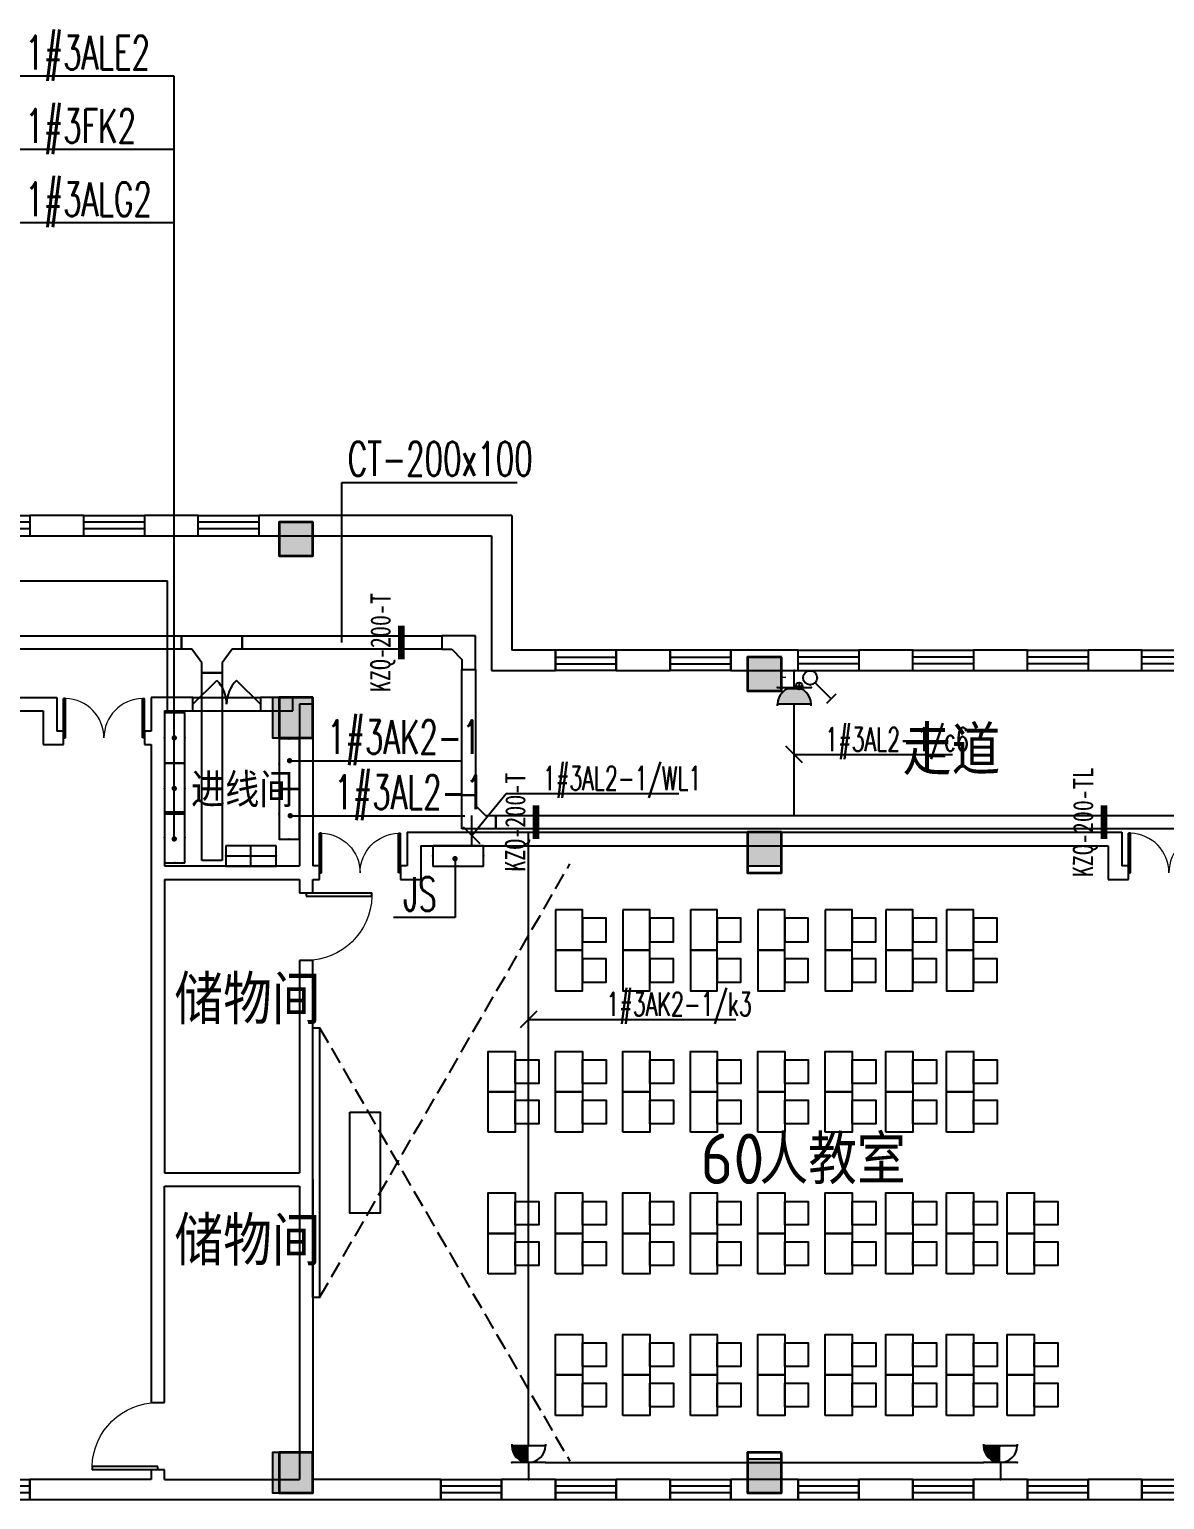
# Model space of a CAD drawing. Extents: x 0 to 302064749, y -59725395 to 1524223.
# Drawn here: x 2137302 to 2154144, y 1287830 to 1309642 of the extents above; entities that cross this region are included whole.
import ezdxf
from ezdxf.enums import TextEntityAlignment as Align

# ---------------------------------------------------------------- set-up
doc = ezdxf.new("R2010")
doc.units = 0
doc.header["$LTSCALE"] = 1000
doc.linetypes.add('DASH', pattern=[0.35, 0.25, -0.1])
for name, color, linetype in [('0-底图', 7, 'Continuous'), ('CABLETRAY', 4, 'Continuous'), ('CABLETRAY_DIM', 3, 'Continuous'), ('COLU', 7, 'Continuous'), ('COLU_HATCH', 251, 'Continuous'), ('DIM-照明', 3, 'Continuous'), ('DIM-箱柜', 7, 'Continuous'), ('DOOR_FIRE', 4, 'Continuous'), ('EQUIP-插座', 3, 'Continuous'), ('EQUIP-照明', 3, 'Continuous'), ('EQUIP-箱柜', 3, 'Continuous'), ('PUB_TEXT', 7, 'Continuous'), ('TEL_LEAD', 3, 'Continuous'), ('TEXT', 7, 'Continuous'), ('WALL', 2, 'Continuous'), ('WINDOW', 4, 'Continuous'), ('WIRE-照明', 6, 'Continuous'), ('家具', 8, 'Continuous'), ('抗震支吊架', 2, 'Continuous'), ('排水', 153, 'Continuous')]:
    doc.layers.add(name, color=color, linetype=linetype)
doc.layers.add('砼柱', color=2, linetype='Continuous', lineweight=35)
doc.styles.add('_TEL_DIM', font='simplex.shx', dxfattribs={"width": 0.8, "height": 3.5, "bigfont": 'gbcbig.shx'})
doc.styles.add('kzcad', font='', dxfattribs={"width": 0.8})
doc.styles.get("Standard").update_dxf_attribs({"font": 'geniso.shx', "bigfont": 'hztxt.shx'})
doc.styles.get('kzcad').set_extended_font_data('SimSun')

# ---------------------------------------------------------------- blocks, each defined once
blk = doc.blocks.new('$equip$00002928')
for p, q in [((-0.75, 0.6), (-0.75, 0)), ((0.75, 0.6), (-0.75, 0.6)), ((0.75, 0), (0.75, 0.6)), ((-0.75, 0), (0.75, 0))]:
    blk.add_line(p, q)
at = {"const_width": 0.04}
blk.add_lwpolyline([(-0.75, 0.6), (-0.75, 0), (0.75, 0), (0.75, 0.6), (-0.75, 0.6), (-0.75, 0)], dxfattribs=at)
for p in [(0, 0.6), (-0.75, 0.3), (0.75, 0.3), (0, 0)]:
    blk.add_point(p)
at = {"color": 7, "style": '_TEL_DIM', "flags": 1}
for tag in ['A', 'REMARK']:
    blk.add_attdef(tag, text='', height=0.00002, dxfattribs=at).set_placement((0, 0), align=Align.MIDDLE_CENTER)
blk = doc.blocks.new('$equip$00002936')
for p, q in [((-0.75, 0.6), (-0.75, 0)), ((0.75, 0.6), (-0.75, 0.6)), ((0, 0), (0, 0.6)), ((0.75, 0), (0.75, 0.6)), ((-0.75, 0.3), (0.75, 0.3)), ((-0.75, 0), (0.75, 0))]:
    blk.add_line(p, q)
at = {"const_width": 0.02}
blk.add_lwpolyline([(-0.75, 0.6), (-0.75, 0), (0.75, 0), (0.75, 0.6), (-0.75, 0.6), (-0.75, 0)], dxfattribs=at)
for p in [(0, 0.6), (-0.75, 0.3), (0, 0), (0.75, 0.3)]:
    blk.add_point(p)
at = {"color": 7, "style": '_TEL_DIM', "flags": 1}
for tag in ['A', 'REMARK']:
    blk.add_attdef(tag, text='', height=0.00002, dxfattribs=at).set_placement((0, 0), align=Align.MIDDLE_CENTER)
blk = doc.blocks.new('$equip$00001239')
for p, q in [((-0.5, 1.05), (-0.5, 1)), ((0.5, 1), (-0.5, 1)), ((0.5, 1.05), (0.5, 1)), ((0.5, 0.5), (-0.5, 0.5)), ((0, 0.5), (0, 0))]:
    blk.add_line(p, q)
blk.add_arc((0, 1), 0.5, 180, 0)
for points in [[(0, 0.75), (-0.433, 0.75), (0, 1), (-0.5, 1)], [(0, 0.567), (-0.25, 0.567), (0, 0.75), (-0.433, 0.75)], [(0, 0.5), (0, 0.5), (0, 0.567), (-0.25, 0.567)]]:
    blk.add_solid(points)
at = {"layer": 'EQUIP-照明'}
for p in [(0, 1), (-0.5, 0.5), (0.5, 0.5), (0, 0)]:
    blk.add_point(p, dxfattribs=at)
at = {"layer": 'EQUIP-照明', "flags": 9}
blk.add_attdef('A', (0, 0), '', height=0.00002, dxfattribs=at)
blk = doc.blocks.new('js')
at = {"layer": '家具', "linetype": 'DASH'}
for points in [[(569568, 805988), (573281, 812418)], [(569568, 809988), (573281, 803558)]]:
    blk.add_lwpolyline(points, dxfattribs=at)
at = {"layer": '家具'}
for points in [[(573068, 811738), (573068, 811138), (573468, 811138), (573468, 811738)], [(574068, 811738), (574068, 811138), (574468, 811138), (574468, 811738)], [(575068, 811738), (575068, 811138), (575468, 811138), (575468, 811738)], [(576068, 811738), (576068, 811138), (576468, 811138), (576468, 811738)], [(577068, 811738), (577068, 811138), (577468, 811138), (577468, 811738)], [(577968, 811738), (577968, 811138), (578368, 811138), (578368, 811738)], [(578868, 811738), (578868, 811138), (579268, 811138), (579268, 811738)], [(573468, 811613), (573468, 811263), (573818, 811263), (573818, 811613)], [(574468, 811613), (574468, 811263), (574818, 811263), (574818, 811613)], [(575468, 811613), (575468, 811263), (575818, 811263), (575818, 811613)], [(576468, 811613), (576468, 811263), (576818, 811263), (576818, 811613)], [(577468, 811613), (577468, 811263), (577818, 811263), (577818, 811613)], [(578368, 811613), (578368, 811263), (578718, 811263), (578718, 811613)], [(579268, 811613), (579268, 811263), (579618, 811263), (579618, 811613)], [(573068, 811138), (573068, 810538), (573468, 810538), (573468, 811138)], [(573468, 811013), (573468, 810663), (573818, 810663), (573818, 811013)], [(574068, 811138), (574068, 810538), (574468, 810538), (574468, 811138)], [(574468, 811013), (574468, 810663), (574818, 810663), (574818, 811013)], [(575068, 811138), (575068, 810538), (575468, 810538), (575468, 811138)], [(575468, 811013), (575468, 810663), (575818, 810663), (575818, 811013)], [(576068, 811138), (576068, 810538), (576468, 810538), (576468, 811138)], [(576468, 811013), (576468, 810663), (576818, 810663), (576818, 811013)], [(577068, 811138), (577068, 810538), (577468, 810538), (577468, 811138)], [(577468, 811013), (577468, 810663), (577818, 810663), (577818, 811013)], [(577968, 811138), (577968, 810538), (578368, 810538), (578368, 811138)], [(578368, 811013), (578368, 810663), (578718, 810663), (578718, 811013)], [(578868, 811138), (578868, 810538), (579268, 810538), (579268, 811138)], [(579268, 811013), (579268, 810663), (579618, 810663), (579618, 811013)], [(569468, 805988), (569468, 809988), (569568, 809988), (569568, 805988)], [(572068, 809038), (572068, 809638), (572468, 809638), (572468, 809038)], [(572468, 809163), (572468, 809513), (572818, 809513), (572818, 809163)], [(573068, 809038), (573068, 809638), (573468, 809638), (573468, 809038)], [(573468, 809163), (573468, 809513), (573818, 809513), (573818, 809163)], [(574068, 809038), (574068, 809638), (574468, 809638), (574468, 809038)], [(574468, 809163), (574468, 809513), (574818, 809513), (574818, 809163)], [(575068, 809038), (575068, 809638), (575468, 809638), (575468, 809038)], [(575468, 809163), (575468, 809513), (575818, 809513), (575818, 809163)], [(576068, 809038), (576068, 809638), (576468, 809638), (576468, 809038)], [(576468, 809163), (576468, 809513), (576818, 809513), (576818, 809163)], [(577068, 809038), (577068, 809638), (577468, 809638), (577468, 809038)], [(577468, 809163), (577468, 809513), (577818, 809513), (577818, 809163)], [(577968, 809038), (577968, 809638), (578368, 809638), (578368, 809038)], [(578368, 809163), (578368, 809513), (578718, 809513), (578718, 809163)], [(578868, 809038), (578868, 809638), (579268, 809638), (579268, 809038)], [(579268, 809163), (579268, 809513), (579618, 809513), (579618, 809163)], [(572068, 808438), (572068, 809038), (572468, 809038), (572468, 808438)], [(573068, 808438), (573068, 809038), (573468, 809038), (573468, 808438)], [(574068, 808438), (574068, 809038), (574468, 809038), (574468, 808438)], [(575068, 808438), (575068, 809038), (575468, 809038), (575468, 808438)], [(576068, 808438), (576068, 809038), (576468, 809038), (576468, 808438)], [(577068, 808438), (577068, 809038), (577468, 809038), (577468, 808438)], [(577968, 808438), (577968, 809038), (578368, 809038), (578368, 808438)], [(578868, 808438), (578868, 809038), (579268, 809038), (579268, 808438)], [(572468, 808563), (572468, 808913), (572818, 808913), (572818, 808563)], [(573468, 808563), (573468, 808913), (573818, 808913), (573818, 808563)], [(574468, 808563), (574468, 808913), (574818, 808913), (574818, 808563)], [(575468, 808563), (575468, 808913), (575818, 808913), (575818, 808563)], [(576468, 808563), (576468, 808913), (576818, 808913), (576818, 808563)], [(577468, 808563), (577468, 808913), (577818, 808913), (577818, 808563)], [(578368, 808563), (578368, 808913), (578718, 808913), (578718, 808563)], [(579268, 808563), (579268, 808913), (579618, 808913), (579618, 808563)], [(570018, 808738), (570468, 808738), (570468, 807238), (570018, 807238)], [(572068, 806938), (572068, 807538), (572468, 807538), (572468, 806938)], [(573068, 806938), (573068, 807538), (573468, 807538), (573468, 806938)], [(574068, 806938), (574068, 807538), (574468, 807538), (574468, 806938)], [(575068, 806938), (575068, 807538), (575468, 807538), (575468, 806938)], [(576068, 806938), (576068, 807538), (576468, 807538), (576468, 806938)], [(577068, 806938), (577068, 807538), (577468, 807538), (577468, 806938)], [(577968, 806938), (577968, 807538), (578368, 807538), (578368, 806938)], [(578868, 806938), (578868, 807538), (579268, 807538), (579268, 806938)], [(579768, 806938), (579768, 807538), (580168, 807538), (580168, 806938)], [(572468, 807063), (572468, 807413), (572818, 807413), (572818, 807063)], [(573468, 807063), (573468, 807413), (573818, 807413), (573818, 807063)], [(574468, 807063), (574468, 807413), (574818, 807413), (574818, 807063)], [(575468, 807063), (575468, 807413), (575818, 807413), (575818, 807063)], [(576468, 807063), (576468, 807413), (576818, 807413), (576818, 807063)], [(577468, 807063), (577468, 807413), (577818, 807413), (577818, 807063)], [(578368, 807063), (578368, 807413), (578718, 807413), (578718, 807063)], [(579268, 807063), (579268, 807413), (579618, 807413), (579618, 807063)], [(580168, 807063), (580168, 807413), (580518, 807413), (580518, 807063)], [(572068, 806338), (572068, 806938), (572468, 806938), (572468, 806338)], [(573068, 806338), (573068, 806938), (573468, 806938), (573468, 806338)], [(574068, 806338), (574068, 806938), (574468, 806938), (574468, 806338)], [(575068, 806338), (575068, 806938), (575468, 806938), (575468, 806338)], [(576068, 806338), (576068, 806938), (576468, 806938), (576468, 806338)], [(577068, 806338), (577068, 806938), (577468, 806938), (577468, 806338)], [(577968, 806338), (577968, 806938), (578368, 806938), (578368, 806338)], [(578868, 806338), (578868, 806938), (579268, 806938), (579268, 806338)], [(579768, 806338), (579768, 806938), (580168, 806938), (580168, 806338)], [(572468, 806463), (572468, 806813), (572818, 806813), (572818, 806463)], [(573468, 806463), (573468, 806813), (573818, 806813), (573818, 806463)], [(574468, 806463), (574468, 806813), (574818, 806813), (574818, 806463)], [(575468, 806463), (575468, 806813), (575818, 806813), (575818, 806463)], [(576468, 806463), (576468, 806813), (576818, 806813), (576818, 806463)], [(577468, 806463), (577468, 806813), (577818, 806813), (577818, 806463)], [(578368, 806463), (578368, 806813), (578718, 806813), (578718, 806463)], [(579268, 806463), (579268, 806813), (579618, 806813), (579618, 806463)], [(580168, 806463), (580168, 806813), (580518, 806813), (580518, 806463)], [(573068, 804838), (573068, 805438), (573468, 805438), (573468, 804838)], [(573468, 804963), (573468, 805313), (573818, 805313), (573818, 804963)], [(574068, 804838), (574068, 805438), (574468, 805438), (574468, 804838)], [(574468, 804963), (574468, 805313), (574818, 805313), (574818, 804963)], [(575068, 804838), (575068, 805438), (575468, 805438), (575468, 804838)], [(575468, 804963), (575468, 805313), (575818, 805313), (575818, 804963)], [(576068, 804838), (576068, 805438), (576468, 805438), (576468, 804838)], [(576468, 804963), (576468, 805313), (576818, 805313), (576818, 804963)], [(577068, 804838), (577068, 805438), (577468, 805438), (577468, 804838)], [(577468, 804963), (577468, 805313), (577818, 805313), (577818, 804963)], [(577968, 804838), (577968, 805438), (578368, 805438), (578368, 804838)], [(578368, 804963), (578368, 805313), (578718, 805313), (578718, 804963)], [(578868, 804838), (578868, 805438), (579268, 805438), (579268, 804838)], [(579268, 804963), (579268, 805313), (579618, 805313), (579618, 804963)], [(579768, 804838), (579768, 805438), (580168, 805438), (580168, 804838)], [(580168, 804963), (580168, 805313), (580518, 805313), (580518, 804963)], [(573068, 804238), (573068, 804838), (573468, 804838), (573468, 804238)], [(573468, 804363), (573468, 804713), (573818, 804713), (573818, 804363)], [(574068, 804238), (574068, 804838), (574468, 804838), (574468, 804238)], [(574468, 804363), (574468, 804713), (574818, 804713), (574818, 804363)], [(575068, 804238), (575068, 804838), (575468, 804838), (575468, 804238)], [(575468, 804363), (575468, 804713), (575818, 804713), (575818, 804363)], [(576068, 804238), (576068, 804838), (576468, 804838), (576468, 804238)], [(576468, 804363), (576468, 804713), (576818, 804713), (576818, 804363)], [(577068, 804238), (577068, 804838), (577468, 804838), (577468, 804238)], [(577468, 804363), (577468, 804713), (577818, 804713), (577818, 804363)], [(577968, 804238), (577968, 804838), (578368, 804838), (578368, 804238)], [(578368, 804363), (578368, 804713), (578718, 804713), (578718, 804363)], [(578868, 804238), (578868, 804838), (579268, 804838), (579268, 804238)], [(579268, 804363), (579268, 804713), (579618, 804713), (579618, 804363)], [(579768, 804238), (579768, 804838), (580168, 804838), (580168, 804238)], [(580168, 804363), (580168, 804713), (580518, 804713), (580518, 804363)]]:
    blk.add_lwpolyline(points, close=True, dxfattribs=at)
blk = doc.blocks.new('ng')
at = {"layer": '排水'}
for p, q in [((345991, 781358), (346091, 781358)), ((346041, 781408), (346041, 781308))]:
    blk.add_line(p, q, dxfattribs=at)
blk.add_circle((346041, 781358), 50, dxfattribs=at)
blk = doc.blocks.new('222222')
at = {"layer": 'COLU_HATCH'}
h = blk.add_hatch(color=256, dxfattribs=at)
h.dxf.hatch_style = 1
h.paths.add_polyline_path([(1324992, 1040091), (1324992, 1040591), (1324492, 1040591), (1324492, 1040091)])
h = blk.add_hatch(color=256, dxfattribs=at)
h.dxf.hatch_style = 1
h.paths.add_polyline_path([(1331942, 1038091), (1331942, 1038591), (1331442, 1038591), (1331442, 1038091)])
h = blk.add_hatch(color=256, dxfattribs=at)
h.dxf.hatch_style = 1
h.paths.add_polyline_path([(1324992, 1037391), (1324992, 1037991), (1324392, 1037991), (1324392, 1037391)])
h = blk.add_hatch(color=256, dxfattribs=at)
h.dxf.hatch_style = 1
h.paths.add_polyline_path([(1331942, 1035491), (1331942, 1035991), (1331442, 1035991), (1331442, 1035491)])
h = blk.add_hatch(color=256, dxfattribs=at)
h.dxf.hatch_style = 1
h.paths.add_polyline_path([(1324992, 1026191), (1324992, 1026791), (1324392, 1026791), (1324392, 1026191)])
h = blk.add_hatch(color=256, dxfattribs=at)
h.dxf.hatch_style = 1
h.paths.add_polyline_path([(1331942, 1026191), (1331942, 1026691), (1331442, 1026691), (1331442, 1026191)])
at = {"layer": 'COLU'}
for points in [[(1324992, 1040091), (1324992, 1040591), (1324492, 1040591), (1324492, 1040091)], [(1331942, 1038091), (1331942, 1038591), (1331442, 1038591), (1331442, 1038091)], [(1324992, 1037391), (1324992, 1037991), (1324392, 1037991), (1324392, 1037391)], [(1331942, 1035491), (1331942, 1035991), (1331442, 1035991), (1331442, 1035491)], [(1324992, 1026191), (1324992, 1026791), (1324392, 1026791), (1324392, 1026191)], [(1331942, 1026191), (1331942, 1026691), (1331442, 1026691), (1331442, 1026191)]]:
    blk.add_lwpolyline(points, close=True, dxfattribs=at)
blk = doc.blocks.new('sad')
at = {"layer": '砼柱', "lineweight": 35}
for points in [[(2903108, 517356), (2902608, 517356), (2902608, 516856), (2903108, 516856)], [(2910058, 515356), (2909558, 515356), (2909558, 514856), (2910058, 514856)], [(2903108, 514756), (2902608, 514756), (2902608, 514156), (2903108, 514156)], [(2910058, 512756), (2909558, 512756), (2909558, 512156), (2910058, 512156)], [(2903108, 503556), (2902608, 503556), (2902608, 502956), (2903108, 502956)], [(2910058, 503556), (2909558, 503556), (2909558, 502956), (2910058, 502956)]]:
    blk.add_lwpolyline(points, close=True, dxfattribs=at)
blk = doc.blocks.new('A$C70683537')
at = {"layer": 'TEXT'}
blk.add_blockref('sad', (-2821208, -503056), dxfattribs=at)
blk = doc.blocks.new('$WINLIB2D$00000001')
at = {"color": 0}
for points in [[(-0.5, 0.5), (-0.5, -0.5)], [(-0.5, 0.5), (0.5, 0.5)], [(0.5, -0.5), (0.5, 0.5)], [(0.5, 0.167), (-0.5, 0.167)], [(0.5, -0.167), (-0.5, -0.167)], [(-0.5, -0.5), (0.5, -0.5)]]:
    blk.add_lwpolyline(points, dxfattribs=at)
blk = doc.blocks.new('$DorLib2D$00000001')
for p, q in [((0.45, 0.975), (0.5, 0.975)), ((0.45, 0), (0.45, 0.975)), ((0.5, 0), (0.5, 0.975)), ((0.5, 0), (0.45, 0))]:
    blk.add_line(p, q)
at = {"lineweight": 13}
blk.add_arc((0.475, 0), 0.975, 91.4693, 180, dxfattribs=at)
blk = doc.blocks.new('$DorLib2D$00000002')
for p, q in [((-0.5, 0), (-0.5, 0.4875)), ((-0.475, 0.4875), (-0.5, 0.4875)), ((-0.475, 0), (-0.475, 0.4875)), ((0.475, 0), (0.475, 0.4875)), ((0.475, 0.4875), (0.5, 0.4875)), ((0.5, 0), (0.5, 0.4875)), ((-0.5, 0), (-0.475, 0)), ((0.5, 0), (0.475, 0))]:
    blk.add_line(p, q)
at = {"lineweight": 13}
for centre, start, end in [((-0.4875, 0), 0, 88.53072), ((0.4875, 0), 91.46928, 180)]:
    blk.add_arc(centre, 0.4875, start, end, dxfattribs=at)
blk = doc.blocks.new('$DorLib2D$00000116')
at = {"color": 0}
for p, q in [((-0.5, 0), (-0.146, 0.354)), ((0.5, 0), (0.146, 0.354))]:
    blk.add_line(p, q, dxfattribs=at)
for centre, start, end in [((-0.5, 0), 0, 45), ((0.5, 0), 135, 180)]:
    blk.add_arc(centre, 0.5, start, end, dxfattribs=at)
blk = doc.blocks.new('jgfjh')
at = {"layer": 'DOOR_FIRE'}
for p, q in [((1142331.6, -179193.4), (1143331.6, -179193.4)), ((1142331.6, -179393.4), (1143331.6, -179393.4))]:
    blk.add_line(p, q, dxfattribs=at)
at = {"layer": 'WALL'}
for p, q in [((1140711.3, -176493.4), (1139911.3, -176493.4)), ((1139911.3, -176493.4), (1139911.3, -176793.4)), ((1140711.3, -176793.4), (1140711.3, -176493.4)), ((1142411.3, -176493.4), (1141611.3, -176493.4)), ((1141611.3, -176493.4), (1141611.3, -176793.4)), ((1142411.3, -176793.4), (1142411.3, -176493.4)), ((1147061.3, -176493.4), (1143311.3, -176493.4)), ((1143311.3, -176493.4), (1143311.3, -176793.4)), ((1147061.3, -176493.4), (1147061.3, -178493.4)), ((1139911.3, -176793.4), (1140711.3, -176793.4)), ((1141611.3, -176793.4), (1142411.3, -176793.4)), ((1143311.3, -176793.4), (1146761.3, -176793.4)), ((1146761.3, -176793.4), (1146761.3, -178793.4)), ((1147711.3, -178493.4), (1147061.3, -178493.4)), ((1147711.3, -178793.4), (1147711.3, -178493.4)), ((1149411.3, -178493.4), (1148611.3, -178493.4)), ((1148611.3, -178493.4), (1148611.3, -178793.4)), ((1149411.3, -178793.4), (1149411.3, -178493.4)), ((1151311.3, -178493.4), (1150311.3, -178493.4)), ((1150311.3, -178493.4), (1150311.3, -178793.4)), ((1151311.3, -178793.4), (1151311.3, -178493.4)), ((1153011.3, -178493.4), (1152211.3, -178493.4)), ((1152211.3, -178493.4), (1152211.3, -178793.4)), ((1153011.3, -178793.4), (1153011.3, -178493.4)), ((1154711.3, -178493.4), (1153911.3, -178493.4)), ((1153911.3, -178493.4), (1153911.3, -178793.4)), ((1154711.3, -178793.4), (1154711.3, -178493.4)), ((1156411.3, -178493.4), (1155611.3, -178493.4)), ((1155611.3, -178493.4), (1155611.3, -178793.4)), ((1156411.3, -178793.4), (1156411.3, -178493.4)), ((1146761.3, -178793.4), (1147711.3, -178793.4)), ((1148611.3, -178793.4), (1149411.3, -178793.4)), ((1150311.3, -178793.4), (1151311.3, -178793.4)), ((1152211.3, -178793.4), (1153011.3, -178793.4)), ((1153911.3, -178793.4), (1154711.3, -178793.4)), ((1155611.3, -178793.4), (1156411.3, -178793.4)), ((1125011.3, -179193.4), (1140311.3, -179193.4)), ((1140311.3, -179193.4), (1140311.3, -179693.4)), ((1141711.3, -179193.4), (1141711.3, -179693.4)), ((1142331.6, -179193.4), (1141711.3, -179193.4)), ((1142331.6, -179393.4), (1142331.6, -179193.4)), ((1143811.3, -179193.4), (1143331.6, -179193.4)), ((1143331.6, -179193.4), (1143331.6, -179393.4)), ((1143811.3, -179393.4), (1143811.3, -179193.4)), ((1143911.3, -179293.4), (1143911.3, -181693.4)), ((1144111.3, -179293.4), (1143911.3, -179293.4)), ((1144111.3, -179293.4), (1144111.3, -181693.4)), ((1125211.3, -179393.4), (1140111.3, -179393.4)), ((1140111.3, -179393.4), (1140111.3, -179893.4)), ((1141911.3, -179393.4), (1141911.3, -179793.4)), ((1141911.3, -179393.4), (1142331.6, -179393.4)), ((1143331.6, -179393.4), (1143811.3, -179393.4)), ((1140411.3, -179693.4), (1140311.3, -179693.4)), ((1140411.3, -179893.4), (1140411.3, -179693.4)), ((1141711.3, -179693.4), (1141611.3, -179693.4)), ((1141611.3, -179693.4), (1141611.3, -179893.4)), ((1140111.3, -179893.4), (1140411.3, -179893.4)), ((1141611.3, -179893.4), (1141711.3, -179893.4)), ((1141711.3, -179893.4), (1141711.3, -181793.4)), ((1141911.3, -179793.4), (1141911.3, -181693.4)), ((1145511.3, -181193.4), (1156111.3, -181193.4)), ((1145511.3, -181193.4), (1145511.3, -181693.4)), ((1156111.3, -181193.4), (1156111.3, -181693.4)), ((1145711.3, -181393.4), (1155911.3, -181393.4)), ((1145711.3, -181393.4), (1145711.3, -181693.4)), ((1155911.3, -181393.4), (1155911.3, -181893.4)), ((1141711.3, -181793.4), (1141711.3, -186343.4)), ((1141911.3, -181693.4), (1143911.3, -181693.4)), ((1141911.3, -181893.4), (1143911.3, -181893.4)), ((1141911.3, -181893.4), (1141911.3, -186243.4)), ((1143911.3, -181893.4), (1143911.3, -182093.4)), ((1144211.3, -181693.4), (1144111.3, -181693.4)), ((1144111.3, -181893.4), (1144211.3, -181893.4)), ((1144111.3, -182093.4), (1144111.3, -181893.4)), ((1144211.3, -181893.4), (1144211.3, -181693.4)), ((1145511.3, -181693.4), (1145411.3, -181693.4)), ((1145411.3, -181693.4), (1145411.3, -181893.4)), ((1145411.3, -181893.4), (1145611.3, -181893.4)), ((1145611.3, -181893.4), (1145711.3, -181893.4)), ((1145711.3, -181693.4), (1145711.3, -181693.4)), ((1145711.3, -181693.4), (1145711.3, -181893.4)), ((1155911.3, -181893.4), (1156211.3, -181893.4)), ((1156211.3, -181693.4), (1156111.3, -181693.4)), ((1156211.3, -181893.4), (1156211.3, -181693.4)), ((1143911.3, -182093.4), (1144111.3, -182093.4)), ((1144111.3, -183093.4), (1143911.3, -183093.4)), ((1143911.3, -183093.4), (1143911.3, -186243.4)), ((1144111.3, -186343.4), (1144111.3, -183093.4)), ((1141911.3, -186243.4), (1143911.3, -186243.4)), ((1141711.3, -186343.4), (1141711.3, -189653.4)), ((1141911.3, -186443.4), (1143911.3, -186443.4)), ((1141911.3, -189653.4), (1141911.3, -186443.4)), ((1143911.3, -186443.4), (1143911.3, -190793.4)), ((1144111.3, -186343.4), (1144111.3, -190793.4)), ((1141711.3, -189653.4), (1141911.3, -189653.4)), ((1141711.3, -190793.4), (1139911.3, -190793.4)), ((1139911.3, -190793.4), (1139911.3, -191093.4)), ((1141911.3, -190653.4), (1141711.3, -190653.4)), ((1141711.3, -190653.4), (1141711.3, -190793.4)), ((1141911.3, -190793.4), (1141911.3, -190653.4)), ((1141911.3, -190793.4), (1143911.3, -190793.4)), ((1146011.3, -190793.4), (1144111.3, -190793.4)), ((1146011.3, -191093.4), (1146011.3, -190793.4)), ((1147711.3, -190793.4), (1146911.3, -190793.4)), ((1146911.3, -190793.4), (1146911.3, -191093.4)), ((1147711.3, -191093.4), (1147711.3, -190793.4)), ((1149411.3, -190793.4), (1148611.3, -190793.4)), ((1148611.3, -190793.4), (1148611.3, -191093.4)), ((1149411.3, -191093.4), (1149411.3, -190793.4)), ((1151311.3, -190793.4), (1150311.3, -190793.4)), ((1150311.3, -190793.4), (1150311.3, -191093.4)), ((1151311.3, -191093.4), (1151311.3, -190793.4)), ((1153011.3, -190793.4), (1152211.3, -190793.4)), ((1152211.3, -190793.4), (1152211.3, -191093.4)), ((1153011.3, -191093.4), (1153011.3, -190793.4)), ((1154711.3, -190793.4), (1153911.3, -190793.4)), ((1153911.3, -190793.4), (1153911.3, -191093.4)), ((1154711.3, -191093.4), (1154711.3, -190793.4)), ((1156411.3, -190793.4), (1155611.3, -190793.4)), ((1155611.3, -190793.4), (1155611.3, -191093.4)), ((1156411.3, -191093.4), (1156411.3, -190793.4)), ((1139911.3, -191093.4), (1141811.3, -191093.4)), ((1141811.3, -191093.4), (1144011.3, -191093.4)), ((1144011.3, -191093.4), (1146011.3, -191093.4)), ((1146911.3, -191093.4), (1147711.3, -191093.4)), ((1148611.3, -191093.4), (1149411.3, -191093.4)), ((1150311.3, -191093.4), (1151311.3, -191093.4)), ((1152211.3, -191093.4), (1153011.3, -191093.4)), ((1153911.3, -191093.4), (1154711.3, -191093.4)), ((1155611.3, -191093.4), (1156411.3, -191093.4))]:
    blk.add_line(p, q, dxfattribs=at)
for name, p in [('222222', (-180880.7, -1217184.4)), ('A$C70683537', (1062211.3, -190893.4))]:
    blk.add_blockref(name, p)
at = {"layer": 'DOOR_FIRE', "zscale": 200}
for name, p, xscale, yscale, rotation in [('$DorLib2D$00000116', (1142831.6, -179293.4), 1000, 1000, 1.527120908666336e-08), ('$DorLib2D$00000001', (1144011.3, -182593.4), -1000, 1000, 269.9999998993048), ('$DorLib2D$00000001', (1141811.3, -190153.4), 1000, -1000, 270.0000000005351)]:
    blk.add_blockref(name, p, dxfattribs=dict(at, xscale=xscale, yscale=yscale, rotation=rotation))
at = {"layer": 'WINDOW'}
for name, p, xscale, yscale, zscale, rotation in [('$WINLIB2D$00000001', (1139461.3, -176643.4), 900, -300, 300, 359.9999999259054), ('$WINLIB2D$00000001', (1141161.3, -176643.4), 900, -300, 300, 359.9999999259054), ('$WINLIB2D$00000001', (1142861.3, -176643.4), 900, -300, 300, 359.9999999259054), ('$DorLib2D$00000002', (1141011.3, -179793.4), -1200, -1200, 200, 179.9999999822117), ('$DorLib2D$00000002', (1144811.3, -181793.4), -1200, 1200, 200, 1.778417413333955e-08), ('$DorLib2D$00000002', (1156811.3, -181793.4), -1200, -1200, 200, 179.9999999822147), ('$WINLIB2D$00000001', (1139461.3, -190943.4), 900, 300, 300, 1.598411722405066e-08), ('$WINLIB2D$00000001', (1146461.3, -190943.4), 900, 300, 300, 1.572853841708006e-08), ('$WINLIB2D$00000001', (1148161.3, -190943.4), 900, 300, 300, 1.572853841708006e-08), ('$WINLIB2D$00000001', (1149861.3, -190943.4), 900, 300, 300, 1.572853841708006e-08), ('$WINLIB2D$00000001', (1151761.3, -190943.4), 900, 300, 300, 1.572853841708006e-08), ('$WINLIB2D$00000001', (1153461.3, -190943.4), 900, 300, 300, 1.572853841708006e-08), ('$WINLIB2D$00000001', (1155161.3, -190943.4), 900, 300, 300, 1.572853841708006e-08), ('$WINLIB2D$00000001', (1156861.3, -190943.4), 900, 300, 300, 1.572853841708006e-08)]:
    blk.add_blockref(name, p, dxfattribs=dict(at, xscale=xscale, yscale=yscale, zscale=zscale, rotation=rotation))
at = {"layer": 'WINDOW', "yscale": -300, "zscale": 300}
for p, xscale in [((1148161.3, -178643.4), -900), ((1149861.3, -178643.4), -900), ((1151761.3, -178643.4), 900), ((1153461.3, -178643.4), 900), ((1155161.3, -178643.4), 900), ((1156861.3, -178643.4), 900)]:
    blk.add_blockref('$WINLIB2D$00000001', p, dxfattribs=dict(at, xscale=xscale))
at = {"layer": '家具'}
blk.add_blockref('js', (574643.1, -994081.8), dxfattribs=at)
at = {"layer": '排水'}
blk.add_blockref('ng', (805285.4, -960381.3), dxfattribs=at)
at = {"layer": 'PUB_TEXT'}
for s, height, p in [('走道', 723.4, (1152862.9, -180342.5)), ('进线间', 506.38, (1142303.2, -180822.8)), ('储物间', 723.4, (1142056.5, -184043.2)), ('人教室', 723.4, (1150736.5, -186413.1)), ('60', 750, (1149861.5, -186413.1)), ('储物间', 723.4, (1142056.5, -187622.7))]:
    blk.add_text(s, height=height, dxfattribs=at).set_placement(p)
blk = doc.blocks.new('$equip$00001764')
for p, q in [((-0.5, 1.05), (-0.5, 1)), ((-0.5, 1), (0.5, 1)), ((0.5, 1.05), (0.5, 1)), ((0.5, 0.5), (-0.5, 0.5)), ((0, 0.5), (0, 0))]:
    blk.add_line(p, q)
blk.add_arc((0, 1), 0.5, 180, 0)
for p in [(-0.5, 0.5), (0.5, 0.5), (0, 0)]:
    blk.add_point(p)
for points in [[(0.433, 0.75), (-0.433, 0.75), (0.5, 1), (-0.5, 1)], [(0.25, 0.567), (-0.25, 0.567), (0.433, 0.75), (-0.433, 0.75)], [(0, 0.5), (0, 0.5), (0.25, 0.567), (-0.25, 0.567)]]:
    blk.add_solid(points)
at = {"color": 7, "style": '_TEL_DIM'}
blk.add_attdef('$TEXT$', text='', height=0.4, dxfattribs=at).set_placement((0.303, 0.211), align=Align.MIDDLE_CENTER)
at = {"color": 7, "style": '_TEL_DIM', "flags": 1}
blk.add_attdef('A', text='', height=0.00002, dxfattribs=at).set_placement((0, 0), align=Align.MIDDLE_CENTER)
blk = doc.blocks.new('$equip$00002327')
for p, q in [((0.484, 0.975), (0.766, 0.692)), ((0.147, 0.356), (0.625, 0.833))]:
    blk.add_line(p, q)
blk.add_circle((0, 0.208), 0.208)
for p in [(-0.208, 0.208), (0, 0.417), (0, 0), (0.208, 0.208)]:
    blk.add_point(p)
at = {"color": 7, "flags": 1}
blk.add_attdef('A', text='', height=0.00002, dxfattribs=at).set_placement((0, 0), align=Align.MIDDLE_CENTER)

msp = doc.modelspace()

# ---------------------------------------------------------------- linework, layer by layer
at = {"layer": 'CABLETRAY'}
for p, q in [((2087334, 1300645), (2139560, 1300645)), ((2139560, 1300645), (2140460, 1300645)), ((2139560, 1300445), (2139560, 1300645)), ((2139560, 1300645), (2139560, 1300445)), ((2140460, 1300445), (2140460, 1300645)), ((2140460, 1300645), (2143420, 1300645)), ((2140460, 1300645), (2140460, 1300445)), ((2143920, 1300645), (2143420, 1300645)), ((2143420, 1300645), (2143420, 1300445)), ((2143420, 1300645), (2143420, 1300445)), ((2143920, 1300145), (2143920, 1300645)), ((2139560, 1300445), (2087334, 1300445)), ((2139710, 1300445), (2139560, 1300445)), ((2139860, 1300245), (2139710, 1300445)), ((2140310, 1300445), (2140160, 1300245)), ((2140460, 1300445), (2140310, 1300445)), ((2143420, 1300445), (2140460, 1300445)), ((2143420, 1300445), (2143570, 1300445)), ((2143570, 1300445), (2143720, 1300295)), ((2139860, 1300095), (2139860, 1300245)), ((2140160, 1300245), (2140160, 1300095)), ((2143720, 1300295), (2143720, 1300145)), ((2140160, 1300095), (2139860, 1300095)), ((2139860, 1297312), (2139860, 1300095)), ((2139860, 1300095), (2140160, 1300095)), ((2140160, 1300095), (2140160, 1297312)), ((2143720, 1300145), (2143920, 1300145)), ((2143720, 1298280), (2143720, 1300145)), ((2143720, 1300145), (2143920, 1300145)), ((2143920, 1300145), (2143920, 1298280)), ((2143920, 1298280), (2143720, 1298280)), ((2143720, 1297780), (2143720, 1298280)), ((2143720, 1298280), (2143920, 1298280)), ((2143920, 1298280), (2143920, 1298130)), ((2143920, 1298130), (2144070, 1297980)), ((2144070, 1297980), (2144220, 1297980)), ((2144220, 1297780), (2144220, 1297980)), ((2144220, 1297980), (2162268, 1297980)), ((2144220, 1297980), (2144220, 1297780)), ((2144220, 1297780), (2143720, 1297780)), ((2162268, 1297780), (2144220, 1297780)), ((2140160, 1297312), (2139860, 1297312))]:
    msp.add_line(p, q, dxfattribs=at)
at = {"layer": 'CABLETRAY_DIM'}
for p, q in [((2141940, 1300545), (2141940, 1302921)), ((2141940, 1302921), (2144540, 1302921))]:
    msp.add_line(p, q, dxfattribs=at)
at = {"layer": 'DIM-照明'}
for p, q in [((2148774, 1298759), (2148526, 1299007)), ((2143989, 1297557), (2143742, 1297805)), ((2144832, 1295079), (2144584, 1294831))]:
    msp.add_line(p, q, dxfattribs=at)
for points in [[(2148650, 1298883), (2149021, 1298883)], [(2149021, 1298883), (2150996, 1298883)], [(2143865, 1297681), (2144374, 1298307)], [(2144374, 1298307), (2146938, 1298307)], [(2144708, 1294955), (2145336, 1294955)], [(2145336, 1294955), (2147783, 1294955)]]:
    msp.add_lwpolyline(points, dxfattribs=at)
at = {"layer": 'DIM-箱柜'}
for p, q in [((2139452, 1308947), (2137091, 1308947)), ((2139452, 1297632), (2139452, 1308947)), ((2139452, 1307860), (2137091, 1307860)), ((2139452, 1306773), (2137091, 1306773)), ((2141162, 1298793), (2142528, 1298793)), ((2142528, 1298793), (2143702, 1298793)), ((2141173, 1297976), (2142783, 1297976)), ((2142783, 1297976), (2143761, 1297976))]:
    msp.add_line(p, q, dxfattribs=at)
at = {"layer": 'DIM-箱柜', "const_width": 40}
for points in [[(2139452, 1299111, 1), (2139452, 1299151, 1)], [(2141142, 1298793, 1), (2141182, 1298793, 1)], [(2139452, 1298361, 1), (2139452, 1298401, 1)], [(2141153, 1297976, 1), (2141193, 1297976, 1)], [(2139452, 1297612, 1), (2139452, 1297652, 1)]]:
    msp.add_lwpolyline(points, format="xyb", close=True, dxfattribs=at)
at = {"layer": 'TEL_LEAD'}
for p, q in [((2143617, 1297339), (2143617, 1296465)), ((2143617, 1296465), (2142702, 1296465))]:
    msp.add_line(p, q, dxfattribs=at)
at = {"layer": 'TEL_LEAD', "const_width": 40}
msp.add_lwpolyline([(2143617, 1297359, 1), (2143617, 1297319, 1)], format="xyb", close=True, dxfattribs=at)
at = {"layer": 'WIRE-照明'}
for p, q in [((2128791, 1301461), (2139353, 1301461)), ((2139353, 1299505), (2139353, 1301461)), ((2148650, 1297980), (2148650, 1299630)), ((2143865, 1297530), (2143865, 1297982)), ((2144708, 1288630), (2144708, 1297730)), ((2144958, 1288380), (2151458, 1288380))]:
    msp.add_line(p, q, dxfattribs=at)
at = {"layer": '抗震支吊架', "color": 2, "const_width": 100}
for points in [[(2142820, 1300295), (2142820, 1300795)], [(2144820, 1297630), (2144820, 1298130)], [(2153244, 1297630), (2153244, 1298130)]]:
    msp.add_lwpolyline(points, dxfattribs=at)

# ---------------------------------------------------------------- block references
at = {"layer": '0-底图'}
msp.add_blockref('jgfjh', (997397, 1478924), dxfattribs=at)
at = {"layer": 'EQUIP-插座'}
ref = msp.add_blockref('$equip$00001764', (2148650, 1300130), dxfattribs=dict(at, xscale=500, yscale=500, zscale=500, rotation=180))
ref.add_attrib('$TEXT$', 'F', dxfattribs={"layer": '0', "color": 7, "height": 200, "style": '_TEL_DIM'}).set_placement((2148498, 1300025), align=Align.MIDDLE_CENTER)
at = {"layer": 'EQUIP-插座', "xscale": 500, "yscale": 500, "zscale": 500}
for p in [(2144708, 1288130), (2151708, 1288130)]:
    msp.add_blockref('$equip$00001239', p, dxfattribs=at)
at = {"layer": 'EQUIP-照明', "xscale": 500, "yscale": 500, "zscale": 500, "rotation": 270}
msp.add_blockref('$equip$00002327', (2148781, 1300023), dxfattribs=at)
at = {"layer": 'EQUIP-箱柜', "xscale": 500, "yscale": 500, "zscale": 500}
for p, rotation in [((2139308, 1299130), 270), ((2141308, 1298744), 90), ((2139308, 1298381), 270), ((2141308, 1298002), 90), ((2139308, 1297654), 270)]:
    msp.add_blockref('$equip$00002928', p, dxfattribs=dict(at, rotation=rotation))
for name, p in [('$equip$00002936', (2140590, 1297230)), ('$equip$00002928', (2143664, 1297230))]:
    msp.add_blockref(name, p, dxfattribs=at)

# ---------------------------------------------------------------- texts
at = {"layer": 'CABLETRAY_DIM', "color": 7, "style": '_TEL_DIM', "width": 0.64}
msp.add_text('CT-200x100', height=500, dxfattribs=at).set_placement((2142027, 1303021))
at = {"layer": 'DIM-照明', "color": 7, "style": '_TEL_DIM', "width": 0.64}
for s, p in [('1#3AL2-1/c6', (2149108, 1298933)), ('1#3AL2-1/WL1', (2144920, 1298357)), ('1#3AK2-1/k3', (2145861, 1295005))]:
    msp.add_text(s, height=350, dxfattribs=at).set_placement(p)
at = {"layer": 'DIM-箱柜', "color": 7, "style": '_TEL_DIM', "width": 0.64}
for s, p in [('1#3ALE2', (2137241, 1309047)), ('1#3FK2', (2137241, 1307960)), ('1#3ALG2', (2137241, 1306873)), ('1#3AK2-1', (2141718, 1298893)), ('1#3AL2-1', (2141827, 1298076))]:
    msp.add_text(s, height=500, dxfattribs=at).set_placement(p)
at = {"layer": 'TEL_LEAD', "color": 7, "style": '_TEL_DIM', "width": 0.64}
msp.add_text('JS', height=500, dxfattribs=at).set_placement((2142852, 1296565))
at = {"layer": '抗震支吊架', "color": 2, "style": 'kzcad', "width": 0.8}
for s, p in [('KZQ-200-T', (2142660, 1300545)), ('KZQ-200-T', (2144660, 1297880)), ('KZQ-200-TL', (2153084, 1297880))]:
    msp.add_text(s, height=300, rotation=89.8854, dxfattribs=at).set_placement(p, align=Align.CENTER)

doc.saveas('drawing.dxf')
